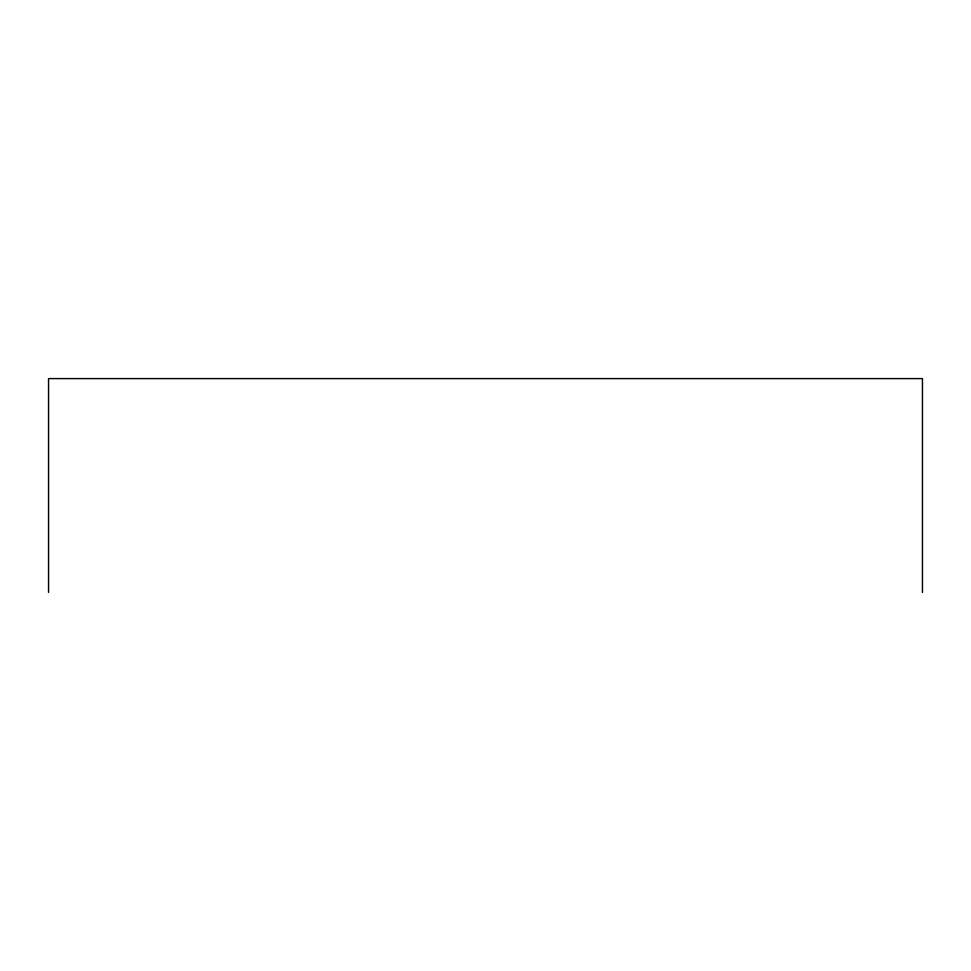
<?xml version="1.0" encoding="UTF-8"?>
<svg xmlns="http://www.w3.org/2000/svg" width="971" height="971" viewBox="0 0 971 971"><rect width="100%" height="100%" fill="white"/><g stroke="black" fill="none" stroke-linecap="round" stroke-linejoin="round"><path stroke-width="1.46" d="M922.45 592.407L922.45 378.593L48.55 378.593L48.55 592.407"/></g></svg>
